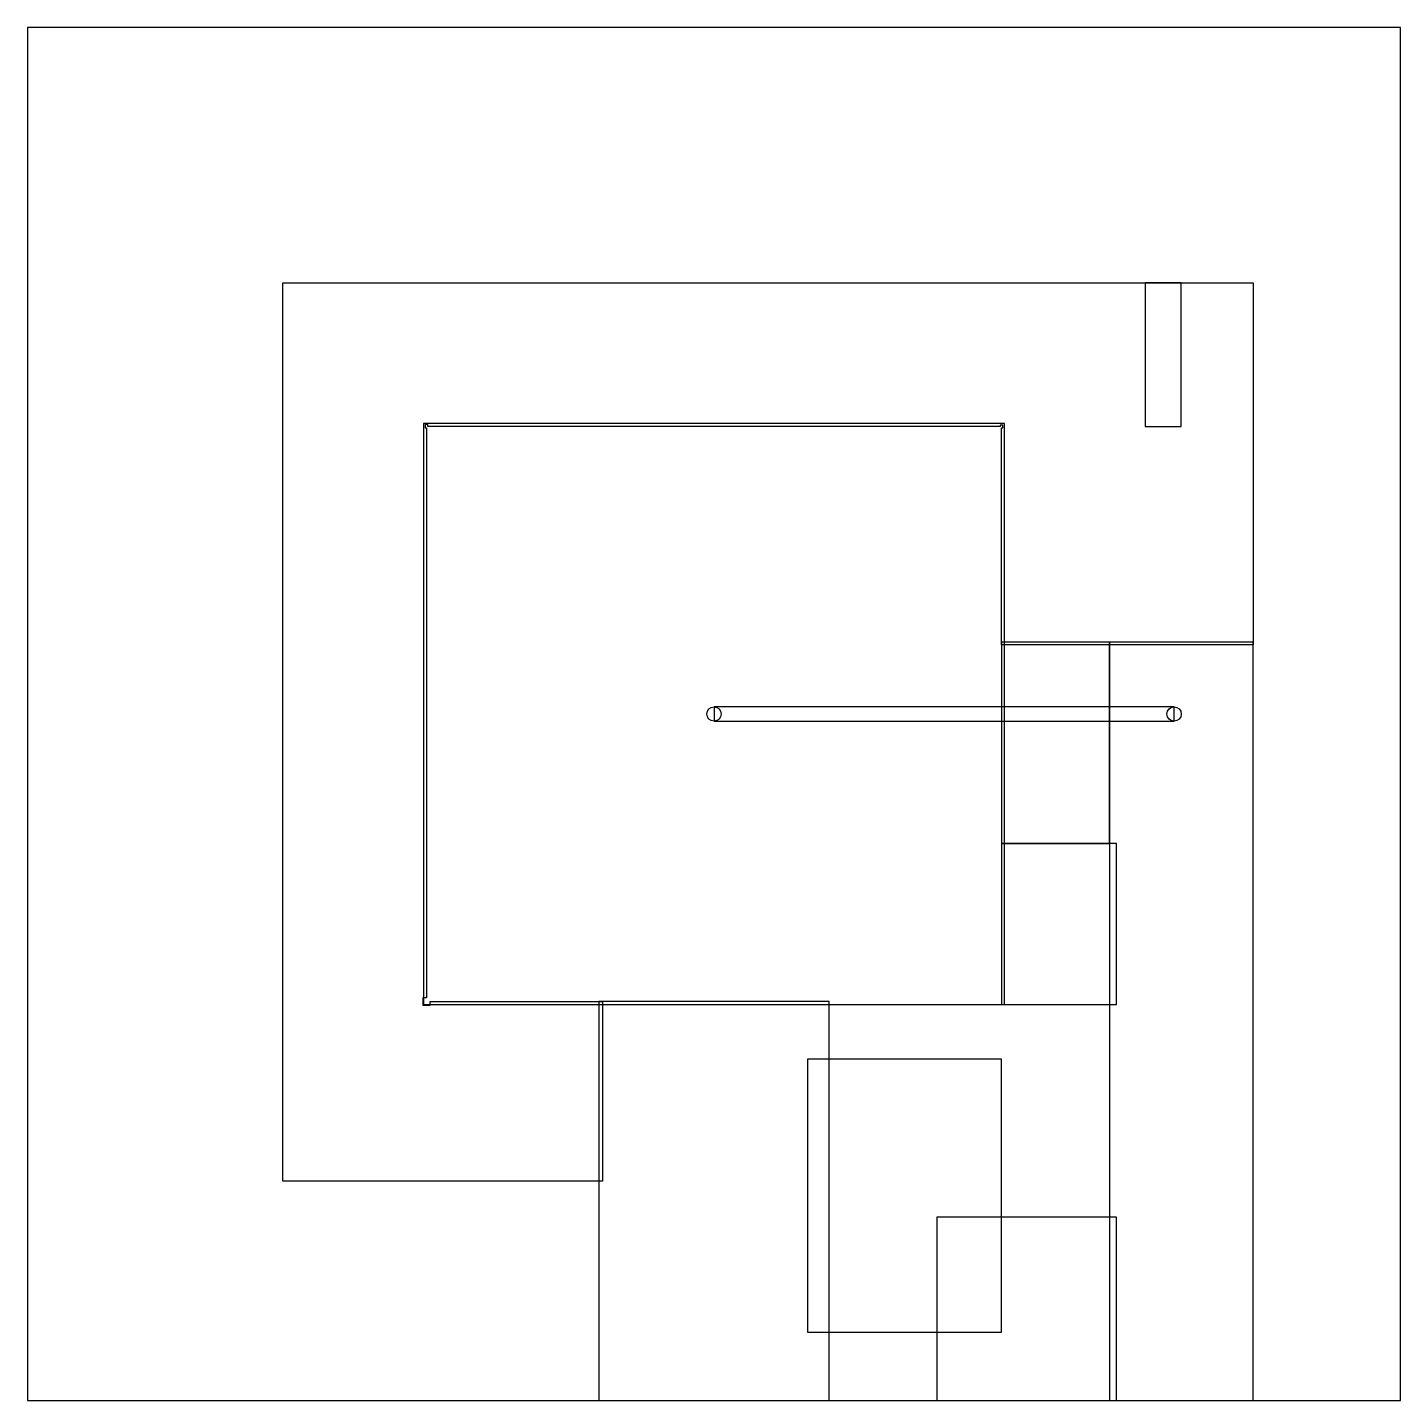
# Model space of a CAD drawing. Extents: x 0 to 9.55, y 0 to 9.55.
import ezdxf

# ---------------------------------------------------------------- set-up
doc = ezdxf.new("R2010")
doc.units = 0
for name, color, linetype in [('largegap', 4, 'CONTINUOUS'), ('smallgap', 3, 'CONTINUOUS'), ('wafersize', 2, 'CONTINUOUS')]:
    doc.layers.add(name, color=color, linetype=linetype)

msp = doc.modelspace()

# ---------------------------------------------------------------- linework, layer by layer
at = {"layer": 'largegap', "linetype": 'CONTINUOUS'}
for points in [[(1.775, 2.775), (1.775, 7.775), (8.525, 7.775), (8.525, 5.255), (6.775, 5.255), (6.775, 6.765), (6.785, 6.765), (6.785, 6.785), (6.765, 6.785), (6.765, 6.775), (2.785, 6.775), (2.785, 6.7875), (2.765, 6.7875), (2.765, 6.765), (2.775, 6.765), (2.775, 2.8), (2.75, 2.8), (2.75, 2.775), (2.75, 2.75), (2.8, 2.75), (2.8, 2.775), (4, 2.775), (4, 1.525), (1.775, 1.525), (1.775, 2.775)], [(7.775, 6.775), (8.025, 6.775), (8.025, 7.775), (7.775, 7.775), (7.775, 6.775)]]:
    msp.add_lwpolyline(points, close=True, dxfattribs=at)
at = {"layer": 'smallgap', "linetype": 'CONTINUOUS'}
for points in [[(2.755, 2.755), (6.795, 2.755), (6.795, 6.795), (2.755, 6.795), (2.755, 2.755)], [(6.775, 3.875), (7.525, 3.875), (7.525, 5.275), (6.775, 5.275), (6.775, 3.875)], [(7.525, 0), (8.525, 0), (8.525, 5.275), (7.525, 5.275), (7.525, 0)], [(4.775, 4.825), (4.775, 4.725), (7.975, 4.725), (7.975, 4.825), (4.775, 4.825)], [(6.775, 2.755), (7.575, 2.755), (7.575, 3.875), (6.775, 3.875), (6.775, 2.755)], [(3.975, 0), (5.575, 0), (5.575, 2.775), (3.975, 2.775), (3.975, 0)], [(5.425, 0.475), (6.775, 0.475), (6.775, 2.375), (5.425, 2.375), (5.425, 0.475)], [(6.325, 0), (7.575, 0), (7.575, 1.275), (6.325, 1.275), (6.325, 0)]]:
    msp.add_lwpolyline(points, close=True, dxfattribs=at)
for centre in [(4.775, 4.775), (7.975, 4.775)]:
    msp.add_circle(centre, 0.05, dxfattribs=at)
at = {"layer": 'wafersize', "linetype": 'CONTINUOUS'}
msp.add_lwpolyline([(0, 0), (9.55, 0), (9.55, 9.55), (0, 9.55), (0, 0)], close=True, dxfattribs=at)

doc.saveas('drawing.dxf')
